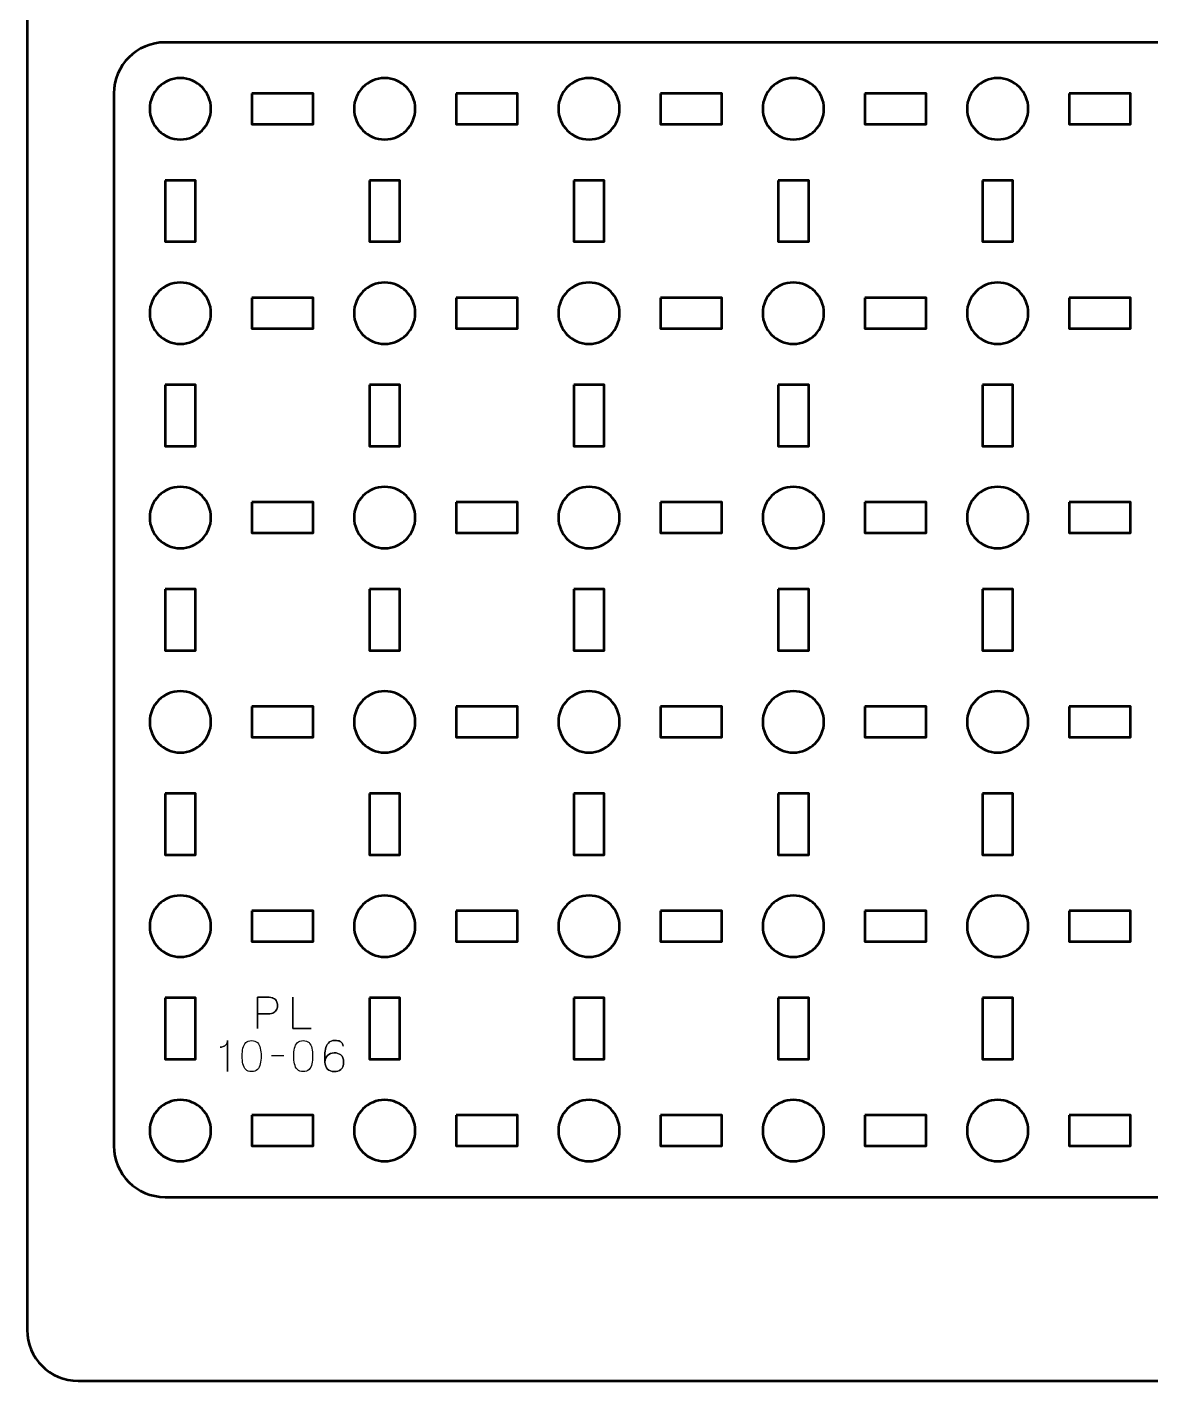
# Model space of a CAD drawing. Header units: centimetres. Extents: x -21 to 0, y -29.7 to 0.
# Drawn here: x -21 to -10, y -29.7 to -16.45 of the extents above; entities that cross this region are included whole.
import ezdxf

# ---------------------------------------------------------------- set-up
doc = ezdxf.new("R2010")
doc.units = ezdxf.units.CM
doc.header["$MEASUREMENT"] = 0
doc.layers.add('Layer 1', color=7, linetype='Continuous')

msp = doc.modelspace()

# ---------------------------------------------------------------- linework, layer by layer
at = {"layer": 'Layer 1', "color": 22, "lineweight": 53}
msp.add_open_spline([(-21.00003, -29.19996), (-21.00003, -29.19996), (-21.00003, -0.49992), (-21.00003, -0.49992), (-21.00003, -0.49992), (-21.00003, -0.22295), (-20.77694, 0.00004), (-20.49994, 0.00004), (-20.49994, 0.00004), (-20.49994, 0.00004), (-0.50008, 0.00004), (-0.50008, 0.00004), (-0.50008, 0.00004), (-0.22294, 0.00004), (0.00002, -0.22295), (0.00002, -0.49992), (0.00002, -0.49992), (0.00002, -0.49992), (0.00002, -29.19996), (0.00002, -29.19996), (0.00002, -29.19996), (0.00002, -29.47696), (-0.22294, -29.70005), (-0.50008, -29.70005), (-0.50008, -29.70005), (-0.50008, -29.70005), (-20.49994, -29.70005), (-20.49994, -29.70005), (-20.49994, -29.70005), (-20.77694, -29.70005), (-21.00003, -29.47696), (-21.00003, -29.19996)], degree=3, knots=[0, 0, 0, 0, 0.125, 0.125, 0.125, 0.125, 0.25, 0.25, 0.25, 0.25, 0.375, 0.375, 0.375, 0.375, 0.5, 0.5, 0.5, 0.5, 0.625, 0.625, 0.625, 0.625, 0.75, 0.75, 0.75, 0.75, 0.875, 0.875, 0.875, 0.875, 1, 1, 1, 1], dxfattribs=at)
at = {"layer": 'Layer 1', "color": 2, "lineweight": 53}
msp.add_open_spline([(-19.64997, -16.59999), (-19.64997, -16.59999), (-1.35004, -16.59999), (-1.35004, -16.59999), (-1.35004, -16.59999), (-1.07304, -16.59999), (-0.84994, -16.82309), (-0.84994, -17.10009), (-0.84994, -17.10009), (-0.84994, -17.10009), (-0.84994, -27.40007), (-0.84994, -27.40007), (-0.84994, -27.40007), (-0.84994, -27.67707), (-1.07304, -27.90003), (-1.35004, -27.90003), (-1.35004, -27.90003), (-1.35004, -27.90003), (-19.64997, -27.90003), (-19.64997, -27.90003), (-19.64997, -27.90003), (-19.92697, -27.90003), (-20.15006, -27.67707), (-20.15006, -27.40007), (-20.15006, -27.40007), (-20.15006, -27.40007), (-20.15006, -17.10009), (-20.15006, -17.10009), (-20.15006, -17.10009), (-20.15006, -16.82309), (-19.92697, -16.59999), (-19.64997, -16.59999)], degree=3, knots=[0, 0, 0, 0, 0.125, 0.125, 0.125, 0.125, 0.25, 0.25, 0.25, 0.25, 0.375, 0.375, 0.375, 0.375, 0.5, 0.5, 0.5, 0.5, 0.625, 0.625, 0.625, 0.625, 0.75, 0.75, 0.75, 0.75, 0.875, 0.875, 0.875, 0.875, 1, 1, 1, 1], dxfattribs=at)
at = {"layer": 'Layer 1', "lineweight": 53}
for points in [[(-19.20003, -17.25002), (-19.20003, -17.41579), (-19.33426, -17.55002), (-19.50004, -17.55002), (-19.50004, -17.55002), (-19.6657, -17.55002), (-19.80004, -17.41579), (-19.80004, -17.25002), (-19.80004, -17.25002), (-19.80004, -17.08435), (-19.6657, -16.95002), (-19.50004, -16.95002), (-19.50004, -16.95002), (-19.33426, -16.95002), (-19.20003, -17.08435), (-19.20003, -17.25002)], [(-17.19996, -17.25002), (-17.19996, -17.41579), (-17.33433, -17.55002), (-17.49996, -17.55002), (-17.49996, -17.55002), (-17.66573, -17.55002), (-17.79996, -17.41579), (-17.79996, -17.25002), (-17.79996, -17.25002), (-17.79996, -17.08435), (-17.66573, -16.95002), (-17.49996, -16.95002), (-17.49996, -16.95002), (-17.33433, -16.95002), (-17.19996, -17.08435), (-17.19996, -17.25002)], [(-15.20003, -17.25002), (-15.20003, -17.41579), (-15.33436, -17.55002), (-15.50003, -17.55002), (-15.50003, -17.55002), (-15.66566, -17.55002), (-15.80003, -17.41579), (-15.80003, -17.25002), (-15.80003, -17.25002), (-15.80003, -17.08435), (-15.66566, -16.95002), (-15.50003, -16.95002), (-15.50003, -16.95002), (-15.33436, -16.95002), (-15.20003, -17.08435), (-15.20003, -17.25002)], [(-13.20006, -17.25002), (-13.20006, -17.41579), (-13.33429, -17.55002), (-13.50006, -17.55002), (-13.50006, -17.55002), (-13.66573, -17.55002), (-13.80006, -17.41579), (-13.80006, -17.25002), (-13.80006, -17.25002), (-13.80006, -17.08435), (-13.66573, -16.95002), (-13.50006, -16.95002), (-13.50006, -16.95002), (-13.33429, -16.95002), (-13.20006, -17.08435), (-13.20006, -17.25002)], [(-11.19999, -17.25002), (-11.19999, -17.41579), (-11.33436, -17.55002), (-11.49999, -17.55002), (-11.49999, -17.55002), (-11.66576, -17.55002), (-11.79999, -17.41579), (-11.79999, -17.25002), (-11.79999, -17.25002), (-11.79999, -17.08435), (-11.66576, -16.95002), (-11.49999, -16.95002), (-11.49999, -16.95002), (-11.33436, -16.95002), (-11.19999, -17.08435), (-11.19999, -17.25002)], [(-18.80002, -17.10009), (-18.80002, -17.10009), (-18.20001, -17.10009), (-18.20001, -17.10009), (-18.20001, -17.10009), (-18.20001, -17.10009), (-18.20001, -17.40009), (-18.20001, -17.40009), (-18.20001, -17.40009), (-18.20001, -17.40009), (-18.80002, -17.40009), (-18.80002, -17.40009), (-18.80002, -17.40009), (-18.80002, -17.40009), (-18.80002, -17.10009), (-18.80002, -17.10009)], [(-16.80005, -17.10009), (-16.80005, -17.10009), (-16.20005, -17.10009), (-16.20005, -17.10009), (-16.20005, -17.10009), (-16.20005, -17.10009), (-16.20005, -17.40009), (-16.20005, -17.40009), (-16.20005, -17.40009), (-16.20005, -17.40009), (-16.80005, -17.40009), (-16.80005, -17.40009), (-16.80005, -17.40009), (-16.80005, -17.40009), (-16.80005, -17.10009), (-16.80005, -17.10009)], [(-14.79998, -17.10009), (-14.79998, -17.10009), (-14.19997, -17.10009), (-14.19997, -17.10009), (-14.19997, -17.10009), (-14.19997, -17.10009), (-14.19997, -17.40009), (-14.19997, -17.40009), (-14.19997, -17.40009), (-14.19997, -17.40009), (-14.79998, -17.40009), (-14.79998, -17.40009), (-14.79998, -17.40009), (-14.79998, -17.40009), (-14.79998, -17.10009), (-14.79998, -17.10009)], [(-12.80001, -17.10009), (-12.80001, -17.10009), (-12.2, -17.10009), (-12.2, -17.10009), (-12.2, -17.10009), (-12.2, -17.10009), (-12.2, -17.40009), (-12.2, -17.40009), (-12.2, -17.40009), (-12.2, -17.40009), (-12.80001, -17.40009), (-12.80001, -17.40009), (-12.80001, -17.40009), (-12.80001, -17.40009), (-12.80001, -17.10009), (-12.80001, -17.10009)], [(-10.80008, -17.10009), (-10.80008, -17.10009), (-10.20007, -17.10009), (-10.20007, -17.10009), (-10.20007, -17.10009), (-10.20007, -17.10009), (-10.20007, -17.40009), (-10.20007, -17.40009), (-10.20007, -17.40009), (-10.20007, -17.40009), (-10.80008, -17.40009), (-10.80008, -17.40009), (-10.80008, -17.40009), (-10.80008, -17.40009), (-10.80008, -17.10009), (-10.80008, -17.10009)], [(-19.64997, -17.95004), (-19.64997, -17.95004), (-19.34996, -17.95004), (-19.34996, -17.95004), (-19.34996, -17.95004), (-19.34996, -17.95004), (-19.34996, -18.55004), (-19.34996, -18.55004), (-19.34996, -18.55004), (-19.34996, -18.55004), (-19.64997, -18.55004), (-19.64997, -18.55004), (-19.64997, -18.55004), (-19.64997, -18.55004), (-19.64997, -17.95004), (-19.64997, -17.95004)], [(-17.65003, -17.95004), (-17.65003, -17.95004), (-17.35003, -17.95004), (-17.35003, -17.95004), (-17.35003, -17.95004), (-17.35003, -17.95004), (-17.35003, -18.55004), (-17.35003, -18.55004), (-17.35003, -18.55004), (-17.35003, -18.55004), (-17.65003, -18.55004), (-17.65003, -18.55004), (-17.65003, -18.55004), (-17.65003, -18.55004), (-17.65003, -17.95004), (-17.65003, -17.95004)], [(-15.6501, -17.95004), (-15.6501, -17.95004), (-15.3501, -17.95004), (-15.3501, -17.95004), (-15.3501, -17.95004), (-15.3501, -17.95004), (-15.3501, -18.55004), (-15.3501, -18.55004), (-15.3501, -18.55004), (-15.3501, -18.55004), (-15.6501, -18.55004), (-15.6501, -18.55004), (-15.6501, -18.55004), (-15.6501, -18.55004), (-15.6501, -17.95004), (-15.6501, -17.95004)], [(-13.64999, -17.95004), (-13.64999, -17.95004), (-13.34999, -17.95004), (-13.34999, -17.95004), (-13.34999, -17.95004), (-13.34999, -17.95004), (-13.34999, -18.55004), (-13.34999, -18.55004), (-13.34999, -18.55004), (-13.34999, -18.55004), (-13.64999, -18.55004), (-13.64999, -18.55004), (-13.64999, -18.55004), (-13.64999, -18.55004), (-13.64999, -17.95004), (-13.64999, -17.95004)], [(-11.65006, -17.95004), (-11.65006, -17.95004), (-11.35006, -17.95004), (-11.35006, -17.95004), (-11.35006, -17.95004), (-11.35006, -17.95004), (-11.35006, -18.55004), (-11.35006, -18.55004), (-11.35006, -18.55004), (-11.35006, -18.55004), (-11.65006, -18.55004), (-11.65006, -18.55004), (-11.65006, -18.55004), (-11.65006, -18.55004), (-11.65006, -17.95004), (-11.65006, -17.95004)], [(-19.20003, -19.25009), (-19.20003, -19.41572), (-19.33426, -19.5501), (-19.50004, -19.5501), (-19.50004, -19.5501), (-19.6657, -19.5501), (-19.80004, -19.41572), (-19.80004, -19.25009), (-19.80004, -19.25009), (-19.80004, -19.08432), (-19.6657, -18.95009), (-19.50004, -18.95009), (-19.50004, -18.95009), (-19.33426, -18.95009), (-19.20003, -19.08432), (-19.20003, -19.25009)], [(-17.19996, -19.25009), (-17.19996, -19.41572), (-17.33433, -19.5501), (-17.49996, -19.5501), (-17.49996, -19.5501), (-17.66573, -19.5501), (-17.79996, -19.41572), (-17.79996, -19.25009), (-17.79996, -19.25009), (-17.79996, -19.08432), (-17.66573, -18.95009), (-17.49996, -18.95009), (-17.49996, -18.95009), (-17.33433, -18.95009), (-17.19996, -19.08432), (-17.19996, -19.25009)], [(-15.20003, -19.25009), (-15.20003, -19.41572), (-15.33436, -19.5501), (-15.50003, -19.5501), (-15.50003, -19.5501), (-15.66566, -19.5501), (-15.80003, -19.41572), (-15.80003, -19.25009), (-15.80003, -19.25009), (-15.80003, -19.08432), (-15.66566, -18.95009), (-15.50003, -18.95009), (-15.50003, -18.95009), (-15.33436, -18.95009), (-15.20003, -19.08432), (-15.20003, -19.25009)], [(-13.20006, -19.25009), (-13.20006, -19.41572), (-13.33429, -19.5501), (-13.50006, -19.5501), (-13.50006, -19.5501), (-13.66573, -19.5501), (-13.80006, -19.41572), (-13.80006, -19.25009), (-13.80006, -19.25009), (-13.80006, -19.08432), (-13.66573, -18.95009), (-13.50006, -18.95009), (-13.50006, -18.95009), (-13.33429, -18.95009), (-13.20006, -19.08432), (-13.20006, -19.25009)], [(-11.19999, -19.25009), (-11.19999, -19.41572), (-11.33436, -19.5501), (-11.49999, -19.5501), (-11.49999, -19.5501), (-11.66576, -19.5501), (-11.79999, -19.41572), (-11.79999, -19.25009), (-11.79999, -19.25009), (-11.79999, -19.08432), (-11.66576, -18.95009), (-11.49999, -18.95009), (-11.49999, -18.95009), (-11.33436, -18.95009), (-11.19999, -19.08432), (-11.19999, -19.25009)], [(-18.80002, -19.10002), (-18.80002, -19.10002), (-18.20001, -19.10002), (-18.20001, -19.10002), (-18.20001, -19.10002), (-18.20001, -19.10002), (-18.20001, -19.40002), (-18.20001, -19.40002), (-18.20001, -19.40002), (-18.20001, -19.40002), (-18.80002, -19.40002), (-18.80002, -19.40002), (-18.80002, -19.40002), (-18.80002, -19.40002), (-18.80002, -19.10002), (-18.80002, -19.10002)], [(-16.80005, -19.10002), (-16.80005, -19.10002), (-16.20005, -19.10002), (-16.20005, -19.10002), (-16.20005, -19.10002), (-16.20005, -19.10002), (-16.20005, -19.40002), (-16.20005, -19.40002), (-16.20005, -19.40002), (-16.20005, -19.40002), (-16.80005, -19.40002), (-16.80005, -19.40002), (-16.80005, -19.40002), (-16.80005, -19.40002), (-16.80005, -19.10002), (-16.80005, -19.10002)], [(-14.79998, -19.10002), (-14.79998, -19.10002), (-14.19997, -19.10002), (-14.19997, -19.10002), (-14.19997, -19.10002), (-14.19997, -19.10002), (-14.19997, -19.40002), (-14.19997, -19.40002), (-14.19997, -19.40002), (-14.19997, -19.40002), (-14.79998, -19.40002), (-14.79998, -19.40002), (-14.79998, -19.40002), (-14.79998, -19.40002), (-14.79998, -19.10002), (-14.79998, -19.10002)], [(-12.80001, -19.10002), (-12.80001, -19.10002), (-12.2, -19.10002), (-12.2, -19.10002), (-12.2, -19.10002), (-12.2, -19.10002), (-12.2, -19.40002), (-12.2, -19.40002), (-12.2, -19.40002), (-12.2, -19.40002), (-12.80001, -19.40002), (-12.80001, -19.40002), (-12.80001, -19.40002), (-12.80001, -19.40002), (-12.80001, -19.10002), (-12.80001, -19.10002)], [(-10.80008, -19.10002), (-10.80008, -19.10002), (-10.20007, -19.10002), (-10.20007, -19.10002), (-10.20007, -19.10002), (-10.20007, -19.10002), (-10.20007, -19.40002), (-10.20007, -19.40002), (-10.20007, -19.40002), (-10.20007, -19.40002), (-10.80008, -19.40002), (-10.80008, -19.40002), (-10.80008, -19.40002), (-10.80008, -19.40002), (-10.80008, -19.10002), (-10.80008, -19.10002)], [(-19.64997, -19.95), (-19.64997, -19.95), (-19.34996, -19.95), (-19.34996, -19.95), (-19.34996, -19.95), (-19.34996, -19.95), (-19.34996, -20.55001), (-19.34996, -20.55001), (-19.34996, -20.55001), (-19.34996, -20.55001), (-19.64997, -20.55001), (-19.64997, -20.55001), (-19.64997, -20.55001), (-19.64997, -20.55001), (-19.64997, -19.95), (-19.64997, -19.95)], [(-17.65003, -19.95), (-17.65003, -19.95), (-17.35003, -19.95), (-17.35003, -19.95), (-17.35003, -19.95), (-17.35003, -19.95), (-17.35003, -20.55001), (-17.35003, -20.55001), (-17.35003, -20.55001), (-17.35003, -20.55001), (-17.65003, -20.55001), (-17.65003, -20.55001), (-17.65003, -20.55001), (-17.65003, -20.55001), (-17.65003, -19.95), (-17.65003, -19.95)], [(-15.6501, -19.95), (-15.6501, -19.95), (-15.3501, -19.95), (-15.3501, -19.95), (-15.3501, -19.95), (-15.3501, -19.95), (-15.3501, -20.55001), (-15.3501, -20.55001), (-15.3501, -20.55001), (-15.3501, -20.55001), (-15.6501, -20.55001), (-15.6501, -20.55001), (-15.6501, -20.55001), (-15.6501, -20.55001), (-15.6501, -19.95), (-15.6501, -19.95)], [(-13.64999, -19.95), (-13.64999, -19.95), (-13.34999, -19.95), (-13.34999, -19.95), (-13.34999, -19.95), (-13.34999, -19.95), (-13.34999, -20.55001), (-13.34999, -20.55001), (-13.34999, -20.55001), (-13.34999, -20.55001), (-13.64999, -20.55001), (-13.64999, -20.55001), (-13.64999, -20.55001), (-13.64999, -20.55001), (-13.64999, -19.95), (-13.64999, -19.95)], [(-11.65006, -19.95), (-11.65006, -19.95), (-11.35006, -19.95), (-11.35006, -19.95), (-11.35006, -19.95), (-11.35006, -19.95), (-11.35006, -20.55001), (-11.35006, -20.55001), (-11.35006, -20.55001), (-11.35006, -20.55001), (-11.65006, -20.55001), (-11.65006, -20.55001), (-11.65006, -20.55001), (-11.65006, -20.55001), (-11.65006, -19.95), (-11.65006, -19.95)], [(-19.20003, -21.25003), (-19.20003, -21.41569), (-19.33426, -21.55003), (-19.50004, -21.55003), (-19.50004, -21.55003), (-19.6657, -21.55003), (-19.80004, -21.41569), (-19.80004, -21.25003), (-19.80004, -21.25003), (-19.80004, -21.0844), (-19.6657, -20.95002), (-19.50004, -20.95002), (-19.50004, -20.95002), (-19.33426, -20.95002), (-19.20003, -21.0844), (-19.20003, -21.25003)], [(-17.19996, -21.25003), (-17.19996, -21.41569), (-17.33433, -21.55003), (-17.49996, -21.55003), (-17.49996, -21.55003), (-17.66573, -21.55003), (-17.79996, -21.41569), (-17.79996, -21.25003), (-17.79996, -21.25003), (-17.79996, -21.0844), (-17.66573, -20.95002), (-17.49996, -20.95002), (-17.49996, -20.95002), (-17.33433, -20.95002), (-17.19996, -21.0844), (-17.19996, -21.25003)], [(-15.20003, -21.25003), (-15.20003, -21.41569), (-15.33436, -21.55003), (-15.50003, -21.55003), (-15.50003, -21.55003), (-15.66566, -21.55003), (-15.80003, -21.41569), (-15.80003, -21.25003), (-15.80003, -21.25003), (-15.80003, -21.0844), (-15.66566, -20.95002), (-15.50003, -20.95002), (-15.50003, -20.95002), (-15.33436, -20.95002), (-15.20003, -21.0844), (-15.20003, -21.25003)], [(-13.20006, -21.25003), (-13.20006, -21.41569), (-13.33429, -21.55003), (-13.50006, -21.55003), (-13.50006, -21.55003), (-13.66573, -21.55003), (-13.80006, -21.41569), (-13.80006, -21.25003), (-13.80006, -21.25003), (-13.80006, -21.0844), (-13.66573, -20.95002), (-13.50006, -20.95002), (-13.50006, -20.95002), (-13.33429, -20.95002), (-13.20006, -21.0844), (-13.20006, -21.25003)], [(-11.19999, -21.25003), (-11.19999, -21.41569), (-11.33436, -21.55003), (-11.49999, -21.55003), (-11.49999, -21.55003), (-11.66576, -21.55003), (-11.79999, -21.41569), (-11.79999, -21.25003), (-11.79999, -21.25003), (-11.79999, -21.0844), (-11.66576, -20.95002), (-11.49999, -20.95002), (-11.49999, -20.95002), (-11.33436, -20.95002), (-11.19999, -21.0844), (-11.19999, -21.25003)], [(-18.80002, -21.09995), (-18.80002, -21.09995), (-18.20001, -21.09995), (-18.20001, -21.09995), (-18.20001, -21.09995), (-18.20001, -21.09995), (-18.20001, -21.39996), (-18.20001, -21.39996), (-18.20001, -21.39996), (-18.20001, -21.39996), (-18.80002, -21.39996), (-18.80002, -21.39996), (-18.80002, -21.39996), (-18.80002, -21.39996), (-18.80002, -21.09995), (-18.80002, -21.09995)], [(-16.80005, -21.09995), (-16.80005, -21.09995), (-16.20005, -21.09995), (-16.20005, -21.09995), (-16.20005, -21.09995), (-16.20005, -21.09995), (-16.20005, -21.39996), (-16.20005, -21.39996), (-16.20005, -21.39996), (-16.20005, -21.39996), (-16.80005, -21.39996), (-16.80005, -21.39996), (-16.80005, -21.39996), (-16.80005, -21.39996), (-16.80005, -21.09995), (-16.80005, -21.09995)], [(-14.79998, -21.09995), (-14.79998, -21.09995), (-14.19997, -21.09995), (-14.19997, -21.09995), (-14.19997, -21.09995), (-14.19997, -21.09995), (-14.19997, -21.39996), (-14.19997, -21.39996), (-14.19997, -21.39996), (-14.19997, -21.39996), (-14.79998, -21.39996), (-14.79998, -21.39996), (-14.79998, -21.39996), (-14.79998, -21.39996), (-14.79998, -21.09995), (-14.79998, -21.09995)], [(-12.80001, -21.09995), (-12.80001, -21.09995), (-12.2, -21.09995), (-12.2, -21.09995), (-12.2, -21.09995), (-12.2, -21.09995), (-12.2, -21.39996), (-12.2, -21.39996), (-12.2, -21.39996), (-12.2, -21.39996), (-12.80001, -21.39996), (-12.80001, -21.39996), (-12.80001, -21.39996), (-12.80001, -21.39996), (-12.80001, -21.09995), (-12.80001, -21.09995)], [(-10.80008, -21.09995), (-10.80008, -21.09995), (-10.20007, -21.09995), (-10.20007, -21.09995), (-10.20007, -21.09995), (-10.20007, -21.09995), (-10.20007, -21.39996), (-10.20007, -21.39996), (-10.20007, -21.39996), (-10.20007, -21.39996), (-10.80008, -21.39996), (-10.80008, -21.39996), (-10.80008, -21.39996), (-10.80008, -21.39996), (-10.80008, -21.09995), (-10.80008, -21.09995)], [(-19.64997, -21.95008), (-19.64997, -21.95008), (-19.34996, -21.95008), (-19.34996, -21.95008), (-19.34996, -21.95008), (-19.34996, -21.95008), (-19.34996, -22.55008), (-19.34996, -22.55008), (-19.34996, -22.55008), (-19.34996, -22.55008), (-19.64997, -22.55008), (-19.64997, -22.55008), (-19.64997, -22.55008), (-19.64997, -22.55008), (-19.64997, -21.95008), (-19.64997, -21.95008)], [(-17.65003, -21.95008), (-17.65003, -21.95008), (-17.35003, -21.95008), (-17.35003, -21.95008), (-17.35003, -21.95008), (-17.35003, -21.95008), (-17.35003, -22.55008), (-17.35003, -22.55008), (-17.35003, -22.55008), (-17.35003, -22.55008), (-17.65003, -22.55008), (-17.65003, -22.55008), (-17.65003, -22.55008), (-17.65003, -22.55008), (-17.65003, -21.95008), (-17.65003, -21.95008)], [(-15.6501, -21.95008), (-15.6501, -21.95008), (-15.3501, -21.95008), (-15.3501, -21.95008), (-15.3501, -21.95008), (-15.3501, -21.95008), (-15.3501, -22.55008), (-15.3501, -22.55008), (-15.3501, -22.55008), (-15.3501, -22.55008), (-15.6501, -22.55008), (-15.6501, -22.55008), (-15.6501, -22.55008), (-15.6501, -22.55008), (-15.6501, -21.95008), (-15.6501, -21.95008)], [(-13.64999, -21.95008), (-13.64999, -21.95008), (-13.34999, -21.95008), (-13.34999, -21.95008), (-13.34999, -21.95008), (-13.34999, -21.95008), (-13.34999, -22.55008), (-13.34999, -22.55008), (-13.34999, -22.55008), (-13.34999, -22.55008), (-13.64999, -22.55008), (-13.64999, -22.55008), (-13.64999, -22.55008), (-13.64999, -22.55008), (-13.64999, -21.95008), (-13.64999, -21.95008)], [(-11.65006, -21.95008), (-11.65006, -21.95008), (-11.35006, -21.95008), (-11.35006, -21.95008), (-11.35006, -21.95008), (-11.35006, -21.95008), (-11.35006, -22.55008), (-11.35006, -22.55008), (-11.35006, -22.55008), (-11.35006, -22.55008), (-11.65006, -22.55008), (-11.65006, -22.55008), (-11.65006, -22.55008), (-11.65006, -22.55008), (-11.65006, -21.95008), (-11.65006, -21.95008)], [(-19.20003, -23.24999), (-19.20003, -23.41576), (-19.33426, -23.55), (-19.50004, -23.55), (-19.50004, -23.55), (-19.6657, -23.55), (-19.80004, -23.41576), (-19.80004, -23.24999), (-19.80004, -23.24999), (-19.80004, -23.08433), (-19.6657, -22.94999), (-19.50004, -22.94999), (-19.50004, -22.94999), (-19.33426, -22.94999), (-19.20003, -23.08433), (-19.20003, -23.24999)], [(-17.19996, -23.24999), (-17.19996, -23.41576), (-17.33433, -23.55), (-17.49996, -23.55), (-17.49996, -23.55), (-17.66573, -23.55), (-17.79996, -23.41576), (-17.79996, -23.24999), (-17.79996, -23.24999), (-17.79996, -23.08433), (-17.66573, -22.94999), (-17.49996, -22.94999), (-17.49996, -22.94999), (-17.33433, -22.94999), (-17.19996, -23.08433), (-17.19996, -23.24999)], [(-15.20003, -23.24999), (-15.20003, -23.41576), (-15.33436, -23.55), (-15.50003, -23.55), (-15.50003, -23.55), (-15.66566, -23.55), (-15.80003, -23.41576), (-15.80003, -23.24999), (-15.80003, -23.24999), (-15.80003, -23.08433), (-15.66566, -22.94999), (-15.50003, -22.94999), (-15.50003, -22.94999), (-15.33436, -22.94999), (-15.20003, -23.08433), (-15.20003, -23.24999)], [(-13.20006, -23.24999), (-13.20006, -23.41576), (-13.33429, -23.55), (-13.50006, -23.55), (-13.50006, -23.55), (-13.66573, -23.55), (-13.80006, -23.41576), (-13.80006, -23.24999), (-13.80006, -23.24999), (-13.80006, -23.08433), (-13.66573, -22.94999), (-13.50006, -22.94999), (-13.50006, -22.94999), (-13.33429, -22.94999), (-13.20006, -23.08433), (-13.20006, -23.24999)], [(-11.19999, -23.24999), (-11.19999, -23.41576), (-11.33436, -23.55), (-11.49999, -23.55), (-11.49999, -23.55), (-11.66576, -23.55), (-11.79999, -23.41576), (-11.79999, -23.24999), (-11.79999, -23.24999), (-11.79999, -23.08433), (-11.66576, -22.94999), (-11.49999, -22.94999), (-11.49999, -22.94999), (-11.33436, -22.94999), (-11.19999, -23.08433), (-11.19999, -23.24999)], [(-18.80002, -23.10006), (-18.80002, -23.10006), (-18.20001, -23.10006), (-18.20001, -23.10006), (-18.20001, -23.10006), (-18.20001, -23.10006), (-18.20001, -23.40006), (-18.20001, -23.40006), (-18.20001, -23.40006), (-18.20001, -23.40006), (-18.80002, -23.40006), (-18.80002, -23.40006), (-18.80002, -23.40006), (-18.80002, -23.40006), (-18.80002, -23.10006), (-18.80002, -23.10006)], [(-16.80005, -23.10006), (-16.80005, -23.10006), (-16.20005, -23.10006), (-16.20005, -23.10006), (-16.20005, -23.10006), (-16.20005, -23.10006), (-16.20005, -23.40006), (-16.20005, -23.40006), (-16.20005, -23.40006), (-16.20005, -23.40006), (-16.80005, -23.40006), (-16.80005, -23.40006), (-16.80005, -23.40006), (-16.80005, -23.40006), (-16.80005, -23.10006), (-16.80005, -23.10006)], [(-14.79998, -23.10006), (-14.79998, -23.10006), (-14.19997, -23.10006), (-14.19997, -23.10006), (-14.19997, -23.10006), (-14.19997, -23.10006), (-14.19997, -23.40006), (-14.19997, -23.40006), (-14.19997, -23.40006), (-14.19997, -23.40006), (-14.79998, -23.40006), (-14.79998, -23.40006), (-14.79998, -23.40006), (-14.79998, -23.40006), (-14.79998, -23.10006), (-14.79998, -23.10006)], [(-12.80001, -23.10006), (-12.80001, -23.10006), (-12.2, -23.10006), (-12.2, -23.10006), (-12.2, -23.10006), (-12.2, -23.10006), (-12.2, -23.40006), (-12.2, -23.40006), (-12.2, -23.40006), (-12.2, -23.40006), (-12.80001, -23.40006), (-12.80001, -23.40006), (-12.80001, -23.40006), (-12.80001, -23.40006), (-12.80001, -23.10006), (-12.80001, -23.10006)], [(-10.80008, -23.10006), (-10.80008, -23.10006), (-10.20007, -23.10006), (-10.20007, -23.10006), (-10.20007, -23.10006), (-10.20007, -23.10006), (-10.20007, -23.40006), (-10.20007, -23.40006), (-10.20007, -23.40006), (-10.20007, -23.40006), (-10.80008, -23.40006), (-10.80008, -23.40006), (-10.80008, -23.40006), (-10.80008, -23.40006), (-10.80008, -23.10006), (-10.80008, -23.10006)], [(-19.64997, -23.95005), (-19.64997, -23.95005), (-19.34996, -23.95005), (-19.34996, -23.95005), (-19.34996, -23.95005), (-19.34996, -23.95005), (-19.34996, -24.55005), (-19.34996, -24.55005), (-19.34996, -24.55005), (-19.34996, -24.55005), (-19.64997, -24.55005), (-19.64997, -24.55005), (-19.64997, -24.55005), (-19.64997, -24.55005), (-19.64997, -23.95005), (-19.64997, -23.95005)], [(-17.65003, -23.95005), (-17.65003, -23.95005), (-17.35003, -23.95005), (-17.35003, -23.95005), (-17.35003, -23.95005), (-17.35003, -23.95005), (-17.35003, -24.55005), (-17.35003, -24.55005), (-17.35003, -24.55005), (-17.35003, -24.55005), (-17.65003, -24.55005), (-17.65003, -24.55005), (-17.65003, -24.55005), (-17.65003, -24.55005), (-17.65003, -23.95005), (-17.65003, -23.95005)], [(-15.6501, -23.95005), (-15.6501, -23.95005), (-15.3501, -23.95005), (-15.3501, -23.95005), (-15.3501, -23.95005), (-15.3501, -23.95005), (-15.3501, -24.55005), (-15.3501, -24.55005), (-15.3501, -24.55005), (-15.3501, -24.55005), (-15.6501, -24.55005), (-15.6501, -24.55005), (-15.6501, -24.55005), (-15.6501, -24.55005), (-15.6501, -23.95005), (-15.6501, -23.95005)], [(-13.64999, -23.95005), (-13.64999, -23.95005), (-13.34999, -23.95005), (-13.34999, -23.95005), (-13.34999, -23.95005), (-13.34999, -23.95005), (-13.34999, -24.55005), (-13.34999, -24.55005), (-13.34999, -24.55005), (-13.34999, -24.55005), (-13.64999, -24.55005), (-13.64999, -24.55005), (-13.64999, -24.55005), (-13.64999, -24.55005), (-13.64999, -23.95005), (-13.64999, -23.95005)], [(-11.65006, -23.95005), (-11.65006, -23.95005), (-11.35006, -23.95005), (-11.35006, -23.95005), (-11.35006, -23.95005), (-11.35006, -23.95005), (-11.35006, -24.55005), (-11.35006, -24.55005), (-11.35006, -24.55005), (-11.35006, -24.55005), (-11.65006, -24.55005), (-11.65006, -24.55005), (-11.65006, -24.55005), (-11.65006, -24.55005), (-11.65006, -23.95005), (-11.65006, -23.95005)], [(-19.20003, -25.25007), (-19.20003, -25.4157), (-19.33426, -25.55007), (-19.50004, -25.55007), (-19.50004, -25.55007), (-19.6657, -25.55007), (-19.80004, -25.4157), (-19.80004, -25.25007), (-19.80004, -25.25007), (-19.80004, -25.0843), (-19.6657, -24.95006), (-19.50004, -24.95006), (-19.50004, -24.95006), (-19.33426, -24.95006), (-19.20003, -25.0843), (-19.20003, -25.25007)], [(-17.19996, -25.25007), (-17.19996, -25.4157), (-17.33433, -25.55007), (-17.49996, -25.55007), (-17.49996, -25.55007), (-17.66573, -25.55007), (-17.79996, -25.4157), (-17.79996, -25.25007), (-17.79996, -25.25007), (-17.79996, -25.0843), (-17.66573, -24.95006), (-17.49996, -24.95006), (-17.49996, -24.95006), (-17.33433, -24.95006), (-17.19996, -25.0843), (-17.19996, -25.25007)], [(-15.20003, -25.25007), (-15.20003, -25.4157), (-15.33436, -25.55007), (-15.50003, -25.55007), (-15.50003, -25.55007), (-15.66566, -25.55007), (-15.80003, -25.4157), (-15.80003, -25.25007), (-15.80003, -25.25007), (-15.80003, -25.0843), (-15.66566, -24.95006), (-15.50003, -24.95006), (-15.50003, -24.95006), (-15.33436, -24.95006), (-15.20003, -25.0843), (-15.20003, -25.25007)], [(-13.20006, -25.25007), (-13.20006, -25.4157), (-13.33429, -25.55007), (-13.50006, -25.55007), (-13.50006, -25.55007), (-13.66573, -25.55007), (-13.80006, -25.4157), (-13.80006, -25.25007), (-13.80006, -25.25007), (-13.80006, -25.0843), (-13.66573, -24.95006), (-13.50006, -24.95006), (-13.50006, -24.95006), (-13.33429, -24.95006), (-13.20006, -25.0843), (-13.20006, -25.25007)], [(-11.19999, -25.25007), (-11.19999, -25.4157), (-11.33436, -25.55007), (-11.49999, -25.55007), (-11.49999, -25.55007), (-11.66576, -25.55007), (-11.79999, -25.4157), (-11.79999, -25.25007), (-11.79999, -25.25007), (-11.79999, -25.0843), (-11.66576, -24.95006), (-11.49999, -24.95006), (-11.49999, -24.95006), (-11.33436, -24.95006), (-11.19999, -25.0843), (-11.19999, -25.25007)], [(-18.80002, -25.1), (-18.80002, -25.1), (-18.20001, -25.1), (-18.20001, -25.1), (-18.20001, -25.1), (-18.20001, -25.1), (-18.20001, -25.4), (-18.20001, -25.4), (-18.20001, -25.4), (-18.20001, -25.4), (-18.80002, -25.4), (-18.80002, -25.4), (-18.80002, -25.4), (-18.80002, -25.4), (-18.80002, -25.1), (-18.80002, -25.1)], [(-16.80005, -25.1), (-16.80005, -25.1), (-16.20005, -25.1), (-16.20005, -25.1), (-16.20005, -25.1), (-16.20005, -25.1), (-16.20005, -25.4), (-16.20005, -25.4), (-16.20005, -25.4), (-16.20005, -25.4), (-16.80005, -25.4), (-16.80005, -25.4), (-16.80005, -25.4), (-16.80005, -25.4), (-16.80005, -25.1), (-16.80005, -25.1)], [(-14.79998, -25.1), (-14.79998, -25.1), (-14.19997, -25.1), (-14.19997, -25.1), (-14.19997, -25.1), (-14.19997, -25.1), (-14.19997, -25.4), (-14.19997, -25.4), (-14.19997, -25.4), (-14.19997, -25.4), (-14.79998, -25.4), (-14.79998, -25.4), (-14.79998, -25.4), (-14.79998, -25.4), (-14.79998, -25.1), (-14.79998, -25.1)], [(-12.80001, -25.1), (-12.80001, -25.1), (-12.2, -25.1), (-12.2, -25.1), (-12.2, -25.1), (-12.2, -25.1), (-12.2, -25.4), (-12.2, -25.4), (-12.2, -25.4), (-12.2, -25.4), (-12.80001, -25.4), (-12.80001, -25.4), (-12.80001, -25.4), (-12.80001, -25.4), (-12.80001, -25.1), (-12.80001, -25.1)], [(-10.80008, -25.1), (-10.80008, -25.1), (-10.20007, -25.1), (-10.20007, -25.1), (-10.20007, -25.1), (-10.20007, -25.1), (-10.20007, -25.4), (-10.20007, -25.4), (-10.20007, -25.4), (-10.20007, -25.4), (-10.80008, -25.4), (-10.80008, -25.4), (-10.80008, -25.4), (-10.80008, -25.4), (-10.80008, -25.1), (-10.80008, -25.1)], [(-19.64997, -25.94998), (-19.64997, -25.94998), (-19.34996, -25.94998), (-19.34996, -25.94998), (-19.34996, -25.94998), (-19.34996, -25.94998), (-19.34996, -26.54998), (-19.34996, -26.54998), (-19.34996, -26.54998), (-19.34996, -26.54998), (-19.64997, -26.54998), (-19.64997, -26.54998), (-19.64997, -26.54998), (-19.64997, -26.54998), (-19.64997, -25.94998), (-19.64997, -25.94998)], [(-17.65003, -25.94998), (-17.65003, -25.94998), (-17.35003, -25.94998), (-17.35003, -25.94998), (-17.35003, -25.94998), (-17.35003, -25.94998), (-17.35003, -26.54998), (-17.35003, -26.54998), (-17.35003, -26.54998), (-17.35003, -26.54998), (-17.65003, -26.54998), (-17.65003, -26.54998), (-17.65003, -26.54998), (-17.65003, -26.54998), (-17.65003, -25.94998), (-17.65003, -25.94998)], [(-15.6501, -25.94998), (-15.6501, -25.94998), (-15.3501, -25.94998), (-15.3501, -25.94998), (-15.3501, -25.94998), (-15.3501, -25.94998), (-15.3501, -26.54998), (-15.3501, -26.54998), (-15.3501, -26.54998), (-15.3501, -26.54998), (-15.6501, -26.54998), (-15.6501, -26.54998), (-15.6501, -26.54998), (-15.6501, -26.54998), (-15.6501, -25.94998), (-15.6501, -25.94998)], [(-13.64999, -25.94998), (-13.64999, -25.94998), (-13.34999, -25.94998), (-13.34999, -25.94998), (-13.34999, -25.94998), (-13.34999, -25.94998), (-13.34999, -26.54998), (-13.34999, -26.54998), (-13.34999, -26.54998), (-13.34999, -26.54998), (-13.64999, -26.54998), (-13.64999, -26.54998), (-13.64999, -26.54998), (-13.64999, -26.54998), (-13.64999, -25.94998), (-13.64999, -25.94998)], [(-11.65006, -25.94998), (-11.65006, -25.94998), (-11.35006, -25.94998), (-11.35006, -25.94998), (-11.35006, -25.94998), (-11.35006, -25.94998), (-11.35006, -26.54998), (-11.35006, -26.54998), (-11.35006, -26.54998), (-11.35006, -26.54998), (-11.65006, -26.54998), (-11.65006, -26.54998), (-11.65006, -26.54998), (-11.65006, -26.54998), (-11.65006, -25.94998), (-11.65006, -25.94998)], [(-19.20003, -27.25003), (-19.20003, -27.41566), (-19.33426, -27.55), (-19.50004, -27.55), (-19.50004, -27.55), (-19.6657, -27.55), (-19.80004, -27.41566), (-19.80004, -27.25003), (-19.80004, -27.25003), (-19.80004, -27.08437), (-19.6657, -26.95003), (-19.50004, -26.95003), (-19.50004, -26.95003), (-19.33426, -26.95003), (-19.20003, -27.08437), (-19.20003, -27.25003)], [(-17.19996, -27.25003), (-17.19996, -27.41566), (-17.33433, -27.55), (-17.49996, -27.55), (-17.49996, -27.55), (-17.66573, -27.55), (-17.79996, -27.41566), (-17.79996, -27.25003), (-17.79996, -27.25003), (-17.79996, -27.08437), (-17.66573, -26.95003), (-17.49996, -26.95003), (-17.49996, -26.95003), (-17.33433, -26.95003), (-17.19996, -27.08437), (-17.19996, -27.25003)], [(-15.20003, -27.25003), (-15.20003, -27.41566), (-15.33436, -27.55), (-15.50003, -27.55), (-15.50003, -27.55), (-15.66566, -27.55), (-15.80003, -27.41566), (-15.80003, -27.25003), (-15.80003, -27.25003), (-15.80003, -27.08437), (-15.66566, -26.95003), (-15.50003, -26.95003), (-15.50003, -26.95003), (-15.33436, -26.95003), (-15.20003, -27.08437), (-15.20003, -27.25003)], [(-13.20006, -27.25003), (-13.20006, -27.41566), (-13.33429, -27.55), (-13.50006, -27.55), (-13.50006, -27.55), (-13.66573, -27.55), (-13.80006, -27.41566), (-13.80006, -27.25003), (-13.80006, -27.25003), (-13.80006, -27.08437), (-13.66573, -26.95003), (-13.50006, -26.95003), (-13.50006, -26.95003), (-13.33429, -26.95003), (-13.20006, -27.08437), (-13.20006, -27.25003)], [(-11.19999, -27.25003), (-11.19999, -27.41566), (-11.33436, -27.55), (-11.49999, -27.55), (-11.49999, -27.55), (-11.66576, -27.55), (-11.79999, -27.41566), (-11.79999, -27.25003), (-11.79999, -27.25003), (-11.79999, -27.08437), (-11.66576, -26.95003), (-11.49999, -26.95003), (-11.49999, -26.95003), (-11.33436, -26.95003), (-11.19999, -27.08437), (-11.19999, -27.25003)], [(-18.80002, -27.1001), (-18.80002, -27.1001), (-18.20001, -27.1001), (-18.20001, -27.1001), (-18.20001, -27.1001), (-18.20001, -27.1001), (-18.20001, -27.40011), (-18.20001, -27.40011), (-18.20001, -27.40011), (-18.20001, -27.40011), (-18.80002, -27.40011), (-18.80002, -27.40011), (-18.80002, -27.40011), (-18.80002, -27.40011), (-18.80002, -27.1001), (-18.80002, -27.1001)], [(-16.80005, -27.1001), (-16.80005, -27.1001), (-16.20005, -27.1001), (-16.20005, -27.1001), (-16.20005, -27.1001), (-16.20005, -27.1001), (-16.20005, -27.40011), (-16.20005, -27.40011), (-16.20005, -27.40011), (-16.20005, -27.40011), (-16.80005, -27.40011), (-16.80005, -27.40011), (-16.80005, -27.40011), (-16.80005, -27.40011), (-16.80005, -27.1001), (-16.80005, -27.1001)], [(-14.79998, -27.1001), (-14.79998, -27.1001), (-14.19997, -27.1001), (-14.19997, -27.1001), (-14.19997, -27.1001), (-14.19997, -27.1001), (-14.19997, -27.40011), (-14.19997, -27.40011), (-14.19997, -27.40011), (-14.19997, -27.40011), (-14.79998, -27.40011), (-14.79998, -27.40011), (-14.79998, -27.40011), (-14.79998, -27.40011), (-14.79998, -27.1001), (-14.79998, -27.1001)], [(-12.80001, -27.1001), (-12.80001, -27.1001), (-12.2, -27.1001), (-12.2, -27.1001), (-12.2, -27.1001), (-12.2, -27.1001), (-12.2, -27.40011), (-12.2, -27.40011), (-12.2, -27.40011), (-12.2, -27.40011), (-12.80001, -27.40011), (-12.80001, -27.40011), (-12.80001, -27.40011), (-12.80001, -27.40011), (-12.80001, -27.1001), (-12.80001, -27.1001)], [(-10.80008, -27.1001), (-10.80008, -27.1001), (-10.20007, -27.1001), (-10.20007, -27.1001), (-10.20007, -27.1001), (-10.20007, -27.1001), (-10.20007, -27.40011), (-10.20007, -27.40011), (-10.20007, -27.40011), (-10.20007, -27.40011), (-10.80008, -27.40011), (-10.80008, -27.40011), (-10.80008, -27.40011), (-10.80008, -27.40011), (-10.80008, -27.1001), (-10.80008, -27.1001)]]:
    msp.add_open_spline(points, degree=3, knots=[0, 0, 0, 0, 0.25, 0.25, 0.25, 0.25, 0.5, 0.5, 0.5, 0.5, 0.75, 0.75, 0.75, 0.75, 1, 1, 1, 1], dxfattribs=at)
at = {"layer": 'Layer 1', "color": 40, "lineweight": 30}
for points, knots in [([(-18.7446, -26.24998), (-18.7446, -26.24998), (-18.7446, -25.94476), (-18.7446, -25.94476), (-18.7446, -25.94476), (-18.7446, -25.94476), (-18.6473, -25.94476), (-18.6473, -25.94476), (-18.6473, -25.94476), (-18.62169, -25.945), (-18.60169, -25.94874), (-18.5875, -25.9559), (-18.5875, -25.9559), (-18.57361, -25.96321), (-18.5638, -25.9727), (-18.55815, -25.98455), (-18.55815, -25.98455), (-18.55265, -25.9964), (-18.54962, -26.00924), (-18.54905, -26.023), (-18.54905, -26.023), (-18.54838, -26.03708), (-18.55071, -26.05045), (-18.55621, -26.06311), (-18.55621, -26.06311), (-18.56175, -26.07578), (-18.57124, -26.08626), (-18.58447, -26.09441), (-18.58447, -26.09441), (-18.59798, -26.10252), (-18.61619, -26.10665), (-18.63933, -26.10693), (-18.63933, -26.10693), (-18.63933, -26.10693), (-18.7446, -26.10693), (-18.7446, -26.10693), (-18.7446, -26.10693), (-18.7446, -26.10693), (-18.63933, -26.10693), (-18.63933, -26.10693), (-18.63933, -26.10693), (-18.61657, -26.10665), (-18.59855, -26.10252), (-18.58504, -26.09441), (-18.58504, -26.09441), (-18.57166, -26.08626), (-18.56214, -26.07578), (-18.5565, -26.06311), (-18.5565, -26.06311), (-18.55099, -26.05045), (-18.54852, -26.03708), (-18.54905, -26.023), (-18.54905, -26.023), (-18.54962, -26.00924), (-18.55265, -25.9964), (-18.55829, -25.98455), (-18.55829, -25.98455), (-18.56408, -25.9727), (-18.57399, -25.96321), (-18.58793, -25.9559), (-18.58793, -25.9559), (-18.60211, -25.94874), (-18.62197, -25.945), (-18.6473, -25.94476), (-18.6473, -25.94476), (-18.6473, -25.94476), (-18.7446, -25.94476), (-18.7446, -25.94476), (-18.7446, -25.94476), (-18.7446, -25.94476), (-18.7446, -26.24998), (-18.7446, -26.24998)], [0, 0, 0, 0, 0.05555556, 0.05555556, 0.05555556, 0.05555556, 0.11111111, 0.11111111, 0.11111111, 0.11111111, 0.16666667, 0.16666667, 0.16666667, 0.16666667, 0.22222222, 0.22222222, 0.22222222, 0.22222222, 0.27777778, 0.27777778, 0.27777778, 0.27777778, 0.33333333, 0.33333333, 0.33333333, 0.33333333, 0.38888889, 0.38888889, 0.38888889, 0.38888889, 0.44444444, 0.44444444, 0.44444444, 0.44444444, 0.5, 0.5, 0.5, 0.5, 0.55555556, 0.55555556, 0.55555556, 0.55555556, 0.61111111, 0.61111111, 0.61111111, 0.61111111, 0.66666667, 0.66666667, 0.66666667, 0.66666667, 0.72222222, 0.72222222, 0.72222222, 0.72222222, 0.77777778, 0.77777778, 0.77777778, 0.77777778, 0.83333333, 0.83333333, 0.83333333, 0.83333333, 0.88888889, 0.88888889, 0.88888889, 0.88888889, 0.94444444, 0.94444444, 0.94444444, 0.94444444, 1, 1, 1, 1]), ([(-18.21998, -26.24998), (-18.21998, -26.24998), (-18.39817, -26.24998), (-18.39817, -26.24998), (-18.39817, -26.24998), (-18.39817, -26.24998), (-18.39817, -25.94476), (-18.39817, -25.94476), (-18.39817, -25.94476), (-18.39817, -25.94476), (-18.39817, -26.24998), (-18.39817, -26.24998), (-18.39817, -26.24998), (-18.39817, -26.24998), (-18.21998, -26.24998), (-18.21998, -26.24998)], [0, 0, 0, 0, 0.25, 0.25, 0.25, 0.25, 0.5, 0.5, 0.5, 0.5, 0.75, 0.75, 0.75, 0.75, 1, 1, 1, 1]), ([(-18.08427, -26.58138), (-18.08384, -26.55369), (-18.07531, -26.5315), (-18.05862, -26.51499), (-18.05862, -26.51499), (-18.04208, -26.49844), (-18.02073, -26.49005), (-17.99456, -26.48962), (-17.99456, -26.48962), (-17.96834, -26.4892), (-17.9463, -26.49597), (-17.92866, -26.51001), (-17.92866, -26.51001), (-17.91116, -26.52405), (-17.90206, -26.5479), (-17.90139, -26.58138), (-17.90139, -26.58138), (-17.90206, -26.61514), (-17.91116, -26.63899), (-17.92866, -26.65306), (-17.92866, -26.65306), (-17.9463, -26.66696), (-17.96834, -26.67374), (-17.99456, -26.67331), (-17.99456, -26.67331), (-18.02073, -26.67303), (-18.04179, -26.66464), (-18.05791, -26.64809), (-18.05791, -26.64809), (-18.07432, -26.63154), (-18.08314, -26.60935), (-18.08427, -26.58138), (-18.08427, -26.58138), (-18.08522, -26.56706), (-18.08575, -26.54818), (-18.08617, -26.52476), (-18.08617, -26.52476), (-18.08674, -26.50148), (-18.08466, -26.47777), (-18.07996, -26.45378), (-18.07996, -26.45378), (-18.07545, -26.42983), (-18.06592, -26.40954), (-18.05132, -26.39303), (-18.05132, -26.39303), (-18.03685, -26.37649), (-18.01495, -26.36795), (-17.9856, -26.36724), (-17.9856, -26.36724), (-17.9645, -26.36767), (-17.94824, -26.37098), (-17.93695, -26.37716), (-17.93695, -26.37716), (-17.92562, -26.38351), (-17.91793, -26.39095), (-17.91352, -26.39949), (-17.91352, -26.39949), (-17.90925, -26.40817), (-17.90675, -26.41617), (-17.90608, -26.42362), (-17.90608, -26.42362), (-17.90675, -26.41617), (-17.90925, -26.40817), (-17.91352, -26.39949), (-17.91352, -26.39949), (-17.91793, -26.39095), (-17.92562, -26.38351), (-17.93695, -26.37716), (-17.93695, -26.37716), (-17.94824, -26.37098), (-17.9645, -26.36767), (-17.9856, -26.36724), (-17.9856, -26.36724), (-18.01495, -26.36795), (-18.03685, -26.37649), (-18.05132, -26.39303), (-18.05132, -26.39303), (-18.06592, -26.40954), (-18.07545, -26.42983), (-18.07996, -26.45378), (-18.07996, -26.45378), (-18.08466, -26.47777), (-18.08674, -26.50148), (-18.08617, -26.52476), (-18.08617, -26.52476), (-18.08575, -26.54818), (-18.08522, -26.56706), (-18.08427, -26.58138), (-18.08427, -26.58138), (-18.08314, -26.60935), (-18.07432, -26.63154), (-18.05791, -26.64809), (-18.05791, -26.64809), (-18.04179, -26.66464), (-18.02073, -26.67303), (-17.99456, -26.67331), (-17.99456, -26.67331), (-17.96834, -26.67374), (-17.9463, -26.66696), (-17.92866, -26.65306), (-17.92866, -26.65306), (-17.91116, -26.63899), (-17.90206, -26.61514), (-17.90139, -26.58138), (-17.90139, -26.58138), (-17.90206, -26.5479), (-17.91116, -26.52405), (-17.92866, -26.51001), (-17.92866, -26.51001), (-17.9463, -26.49597), (-17.96834, -26.4892), (-17.99456, -26.48962), (-17.99456, -26.48962), (-18.02073, -26.49005), (-18.04208, -26.49844), (-18.05862, -26.51499), (-18.05862, -26.51499), (-18.07531, -26.5315), (-18.08384, -26.55369), (-18.08427, -26.58138)], [0, 0, 0, 0, 0.03333333, 0.03333333, 0.03333333, 0.03333333, 0.06666667, 0.06666667, 0.06666667, 0.06666667, 0.1, 0.1, 0.1, 0.1, 0.13333333, 0.13333333, 0.13333333, 0.13333333, 0.16666667, 0.16666667, 0.16666667, 0.16666667, 0.2, 0.2, 0.2, 0.2, 0.23333333, 0.23333333, 0.23333333, 0.23333333, 0.26666667, 0.26666667, 0.26666667, 0.26666667, 0.3, 0.3, 0.3, 0.3, 0.33333333, 0.33333333, 0.33333333, 0.33333333, 0.36666667, 0.36666667, 0.36666667, 0.36666667, 0.4, 0.4, 0.4, 0.4, 0.43333333, 0.43333333, 0.43333333, 0.43333333, 0.46666667, 0.46666667, 0.46666667, 0.46666667, 0.5, 0.5, 0.5, 0.5, 0.53333333, 0.53333333, 0.53333333, 0.53333333, 0.56666667, 0.56666667, 0.56666667, 0.56666667, 0.6, 0.6, 0.6, 0.6, 0.63333333, 0.63333333, 0.63333333, 0.63333333, 0.66666667, 0.66666667, 0.66666667, 0.66666667, 0.7, 0.7, 0.7, 0.7, 0.73333333, 0.73333333, 0.73333333, 0.73333333, 0.76666667, 0.76666667, 0.76666667, 0.76666667, 0.8, 0.8, 0.8, 0.8, 0.83333333, 0.83333333, 0.83333333, 0.83333333, 0.86666667, 0.86666667, 0.86666667, 0.86666667, 0.9, 0.9, 0.9, 0.9, 0.93333333, 0.93333333, 0.93333333, 0.93333333, 0.96666667, 0.96666667, 0.96666667, 0.96666667, 1, 1, 1, 1]), ([(-19.03677, -26.67331), (-19.03677, -26.67331), (-19.03677, -26.36809), (-19.03677, -26.36809), (-19.03677, -26.36809), (-19.0373, -26.38531), (-19.04185, -26.39868), (-19.05067, -26.40802), (-19.05067, -26.40802), (-19.05949, -26.41755), (-19.06954, -26.42415), (-19.08058, -26.42789), (-19.08058, -26.42789), (-19.09187, -26.43173), (-19.10126, -26.43381), (-19.1087, -26.43409), (-19.1087, -26.43409), (-19.10126, -26.43381), (-19.09187, -26.43173), (-19.08058, -26.42789), (-19.08058, -26.42789), (-19.06954, -26.42415), (-19.05949, -26.41755), (-19.05067, -26.40802), (-19.05067, -26.40802), (-19.04185, -26.39868), (-19.0373, -26.38531), (-19.03677, -26.36809), (-19.03677, -26.36809), (-19.03677, -26.36809), (-19.03677, -26.67331), (-19.03677, -26.67331)], [0, 0, 0, 0, 0.125, 0.125, 0.125, 0.125, 0.25, 0.25, 0.25, 0.25, 0.375, 0.375, 0.375, 0.375, 0.5, 0.5, 0.5, 0.5, 0.625, 0.625, 0.625, 0.625, 0.75, 0.75, 0.75, 0.75, 0.875, 0.875, 0.875, 0.875, 1, 1, 1, 1]), ([(-18.80235, -26.67331), (-18.77783, -26.67303), (-18.75881, -26.66615), (-18.7453, -26.65264), (-18.7453, -26.65264), (-18.73193, -26.63913), (-18.72255, -26.62093), (-18.71733, -26.59792), (-18.71733, -26.59792), (-18.71221, -26.57506), (-18.70974, -26.54942), (-18.71002, -26.52091), (-18.71002, -26.52091), (-18.70974, -26.4928), (-18.71221, -26.46715), (-18.71733, -26.44415), (-18.71733, -26.44415), (-18.72255, -26.42139), (-18.73193, -26.40323), (-18.7453, -26.38943), (-18.7453, -26.38943), (-18.75881, -26.37592), (-18.77783, -26.3689), (-18.80235, -26.36848), (-18.80235, -26.36848), (-18.82701, -26.3689), (-18.84602, -26.37592), (-18.85939, -26.38943), (-18.85939, -26.38943), (-18.8729, -26.40323), (-18.88214, -26.42139), (-18.88722, -26.44415), (-18.88722, -26.44415), (-18.89248, -26.46715), (-18.89495, -26.4928), (-18.89453, -26.52091), (-18.89453, -26.52091), (-18.89495, -26.54942), (-18.89248, -26.57506), (-18.88722, -26.59792), (-18.88722, -26.59792), (-18.88214, -26.62093), (-18.8729, -26.63913), (-18.85939, -26.65264), (-18.85939, -26.65264), (-18.84602, -26.66615), (-18.82701, -26.67303), (-18.80235, -26.67331)], [0, 0, 0, 0, 0.08333333, 0.08333333, 0.08333333, 0.08333333, 0.16666667, 0.16666667, 0.16666667, 0.16666667, 0.25, 0.25, 0.25, 0.25, 0.33333333, 0.33333333, 0.33333333, 0.33333333, 0.41666667, 0.41666667, 0.41666667, 0.41666667, 0.5, 0.5, 0.5, 0.5, 0.58333333, 0.58333333, 0.58333333, 0.58333333, 0.66666667, 0.66666667, 0.66666667, 0.66666667, 0.75, 0.75, 0.75, 0.75, 0.83333333, 0.83333333, 0.83333333, 0.83333333, 0.91666667, 0.91666667, 0.91666667, 0.91666667, 1, 1, 1, 1]), ([(-18.80235, -26.67331), (-18.77783, -26.67303), (-18.75881, -26.66615), (-18.7453, -26.65264), (-18.7453, -26.65264), (-18.73193, -26.63913), (-18.72255, -26.62093), (-18.71733, -26.59792), (-18.71733, -26.59792), (-18.71221, -26.57506), (-18.70974, -26.54942), (-18.71002, -26.52091), (-18.71002, -26.52091), (-18.70974, -26.4928), (-18.71221, -26.46715), (-18.71733, -26.44415), (-18.71733, -26.44415), (-18.72255, -26.42139), (-18.73193, -26.40323), (-18.7453, -26.38943), (-18.7453, -26.38943), (-18.75881, -26.37592), (-18.77783, -26.3689), (-18.80235, -26.36848), (-18.80235, -26.36848), (-18.82701, -26.3689), (-18.84602, -26.37592), (-18.85939, -26.38943), (-18.85939, -26.38943), (-18.8729, -26.40323), (-18.88214, -26.42139), (-18.88722, -26.44415), (-18.88722, -26.44415), (-18.89248, -26.46715), (-18.89495, -26.4928), (-18.89453, -26.52091), (-18.89453, -26.52091), (-18.89495, -26.54942), (-18.89248, -26.57506), (-18.88722, -26.59792), (-18.88722, -26.59792), (-18.88214, -26.62093), (-18.8729, -26.63913), (-18.85939, -26.65264), (-18.85939, -26.65264), (-18.84602, -26.66615), (-18.82701, -26.67303), (-18.80235, -26.67331)], [0, 0, 0, 0, 0.08333333, 0.08333333, 0.08333333, 0.08333333, 0.16666667, 0.16666667, 0.16666667, 0.16666667, 0.25, 0.25, 0.25, 0.25, 0.33333333, 0.33333333, 0.33333333, 0.33333333, 0.41666667, 0.41666667, 0.41666667, 0.41666667, 0.5, 0.5, 0.5, 0.5, 0.58333333, 0.58333333, 0.58333333, 0.58333333, 0.66666667, 0.66666667, 0.66666667, 0.66666667, 0.75, 0.75, 0.75, 0.75, 0.83333333, 0.83333333, 0.83333333, 0.83333333, 0.91666667, 0.91666667, 0.91666667, 0.91666667, 1, 1, 1, 1]), ([(-18.29717, -26.67331), (-18.27262, -26.67303), (-18.2536, -26.66615), (-18.24009, -26.65264), (-18.24009, -26.65264), (-18.22675, -26.63913), (-18.21737, -26.62093), (-18.21215, -26.59792), (-18.21215, -26.59792), (-18.20703, -26.57506), (-18.20456, -26.54942), (-18.20481, -26.52091), (-18.20481, -26.52091), (-18.20456, -26.4928), (-18.20703, -26.46715), (-18.21215, -26.44415), (-18.21215, -26.44415), (-18.21737, -26.42139), (-18.22675, -26.40323), (-18.24009, -26.38943), (-18.24009, -26.38943), (-18.2536, -26.37592), (-18.27262, -26.3689), (-18.29717, -26.36848), (-18.29717, -26.36848), (-18.32183, -26.3689), (-18.34084, -26.37592), (-18.35421, -26.38943), (-18.35421, -26.38943), (-18.36772, -26.40323), (-18.37693, -26.42139), (-18.38205, -26.44415), (-18.38205, -26.44415), (-18.38727, -26.46715), (-18.38977, -26.4928), (-18.38935, -26.52091), (-18.38935, -26.52091), (-18.38977, -26.54942), (-18.38727, -26.57506), (-18.38205, -26.59792), (-18.38205, -26.59792), (-18.37693, -26.62093), (-18.36772, -26.63913), (-18.35421, -26.65264), (-18.35421, -26.65264), (-18.34084, -26.66615), (-18.32183, -26.67303), (-18.29717, -26.67331)], [0, 0, 0, 0, 0.08333333, 0.08333333, 0.08333333, 0.08333333, 0.16666667, 0.16666667, 0.16666667, 0.16666667, 0.25, 0.25, 0.25, 0.25, 0.33333333, 0.33333333, 0.33333333, 0.33333333, 0.41666667, 0.41666667, 0.41666667, 0.41666667, 0.5, 0.5, 0.5, 0.5, 0.58333333, 0.58333333, 0.58333333, 0.58333333, 0.66666667, 0.66666667, 0.66666667, 0.66666667, 0.75, 0.75, 0.75, 0.75, 0.83333333, 0.83333333, 0.83333333, 0.83333333, 0.91666667, 0.91666667, 0.91666667, 0.91666667, 1, 1, 1, 1]), ([(-18.29717, -26.67331), (-18.27262, -26.67303), (-18.2536, -26.66615), (-18.24009, -26.65264), (-18.24009, -26.65264), (-18.22675, -26.63913), (-18.21737, -26.62093), (-18.21215, -26.59792), (-18.21215, -26.59792), (-18.20703, -26.57506), (-18.20456, -26.54942), (-18.20481, -26.52091), (-18.20481, -26.52091), (-18.20456, -26.4928), (-18.20703, -26.46715), (-18.21215, -26.44415), (-18.21215, -26.44415), (-18.21737, -26.42139), (-18.22675, -26.40323), (-18.24009, -26.38943), (-18.24009, -26.38943), (-18.2536, -26.37592), (-18.27262, -26.3689), (-18.29717, -26.36848), (-18.29717, -26.36848), (-18.32183, -26.3689), (-18.34084, -26.37592), (-18.35421, -26.38943), (-18.35421, -26.38943), (-18.36772, -26.40323), (-18.37693, -26.42139), (-18.38205, -26.44415), (-18.38205, -26.44415), (-18.38727, -26.46715), (-18.38977, -26.4928), (-18.38935, -26.52091), (-18.38935, -26.52091), (-18.38977, -26.54942), (-18.38727, -26.57506), (-18.38205, -26.59792), (-18.38205, -26.59792), (-18.37693, -26.62093), (-18.36772, -26.63913), (-18.35421, -26.65264), (-18.35421, -26.65264), (-18.34084, -26.66615), (-18.32183, -26.67303), (-18.29717, -26.67331)], [0, 0, 0, 0, 0.08333333, 0.08333333, 0.08333333, 0.08333333, 0.16666667, 0.16666667, 0.16666667, 0.16666667, 0.25, 0.25, 0.25, 0.25, 0.33333333, 0.33333333, 0.33333333, 0.33333333, 0.41666667, 0.41666667, 0.41666667, 0.41666667, 0.5, 0.5, 0.5, 0.5, 0.58333333, 0.58333333, 0.58333333, 0.58333333, 0.66666667, 0.66666667, 0.66666667, 0.66666667, 0.75, 0.75, 0.75, 0.75, 0.83333333, 0.83333333, 0.83333333, 0.83333333, 0.91666667, 0.91666667, 0.91666667, 0.91666667, 1, 1, 1, 1])]:
    msp.add_open_spline(points, degree=3, knots=knots, dxfattribs=at)
msp.add_open_spline([(-18.60927, -26.51372), (-18.60927, -26.51372), (-18.48608, -26.51372), (-18.48608, -26.51372)], degree=3, dxfattribs=at)

doc.saveas('drawing.dxf')
